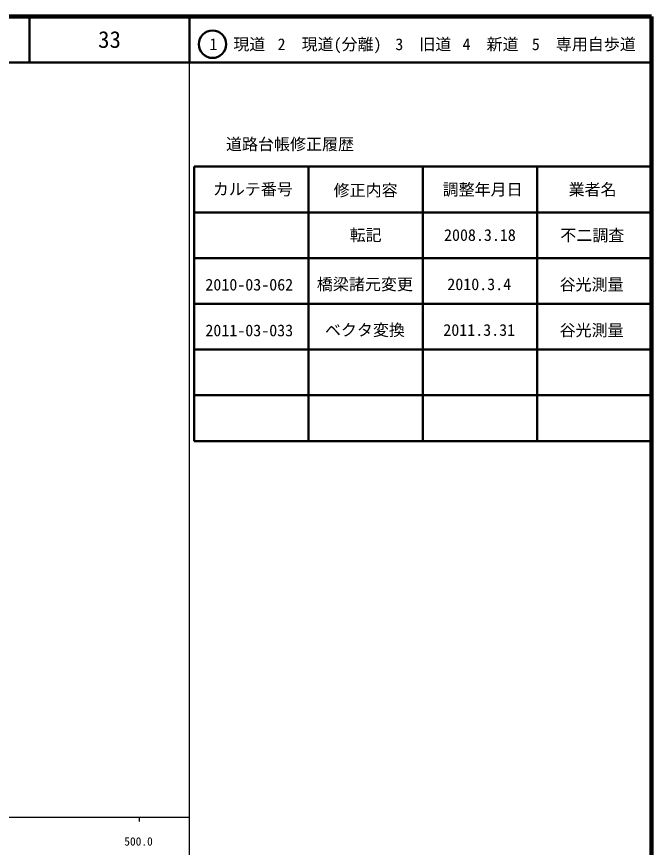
# Model space of a CAD drawing. Units: millimetres on the paper, enlarged 1000 times. Extents: x 40000 to 680000, y 20000 to 380000.
# Drawn here: x 541181 to 680000, y 198357 to 380000 of the extents above; entities that cross this region are included whole.
import ezdxf
from ezdxf.enums import TextEntityAlignment as Align

# ---------------------------------------------------------------- set-up
doc = ezdxf.new("R2010")
doc.units = ezdxf.units.MM
doc.header["$LTSCALE"] = 1000
for name, color, linetype, lineweight in [('S-TTL', 2, 'Continuous', 140), ('S-TTL-BAND', 7, 'Continuous', 25), ('S-TTL-FRAM', 2, 'Continuous', 50), ('S-TTL-LINE', 7, 'Continuous', 50)]:
    doc.layers.add(name, color=color, linetype=linetype, lineweight=lineweight)
doc.layers.add('S-TTL-TXT', color=7, linetype='Continuous')
doc.styles.add('ＭＳ ゴシック', font='')
doc.styles.get('ＭＳ ゴシック').set_extended_font_data('MS Gothic')

msp = doc.modelspace()

# ---------------------------------------------------------------- linework, layer by layer
at = {"layer": 'S-TTL'}
for p, q in [((680000, 380000), (40000, 380000)), ((680000, 20000), (680000, 380000))]:
    msp.add_line(p, q, dxfattribs=at)
at = {"layer": 'S-TTL-BAND'}
for p, q in [((579000, 20000), (579000, 370000)), ((40000, 205000), (579000, 205000)), ((568000, 205000), (568000, 204000))]:
    msp.add_line(p, q, dxfattribs=at)
at = {"layer": 'S-TTL-FRAM'}
for p, q in [((580000, 347197), (580000, 287197)), ((580000, 347197), (680000, 347197)), ((580000, 287197), (680000, 287197))]:
    msp.add_line(p, q, dxfattribs=at)
at = {"layer": 'S-TTL-LINE'}
for p, q in [((543997, 380000), (543997, 370000)), ((579000, 380000), (579000, 370000)), ((40000, 370000), (680000, 370000)), ((605000, 347197), (605000, 287197)), ((630000, 347197), (630000, 287197)), ((655000, 347197), (655000, 287197)), ((580000, 337197), (680000, 337197)), ((580000, 327197), (680000, 327197)), ((580000, 317197), (680000, 317197)), ((580000, 307197), (680000, 307197)), ((580000, 297197), (680000, 297197))]:
    msp.add_line(p, q, dxfattribs=at)
msp.add_circle((584031, 373958), 3000, dxfattribs=at)

# ---------------------------------------------------------------- texts
at = {"layer": 'S-TTL-BAND', "style": 'ＭＳ ゴシック'}
msp.add_text('500.0', height=1833, dxfattribs=at).set_placement((567844, 198195), align=Align.BOTTOM_CENTER)
at = {"layer": 'S-TTL-TXT', "style": 'ＭＳ ゴシック'}
for s, height, p in [('33', 3666, (561497, 375000)), ('1\u3000現道', 2566, (589448, 373958)), ('2\u3000現道(分離)', 2566, (609619, 373958)), ('3\u3000旧道', 2566, (630121, 373958)), ('4\u3000新道', 2566, (644824, 373958)), ('5\u3000専用自歩道', 2566, (665228, 373958)), ('道路台帳修正履歴', 2566, (600968, 352113)), ('カルテ番号', 2566, (592839, 342277)), ('修正内容', 2566, (617509, 342023)), ('調整年月日', 2566, (643089, 342197)), ('業者名', 2566, (667134, 342197)), ('転記', 2566, (617500, 332245)), ('2008.3.18', 2566, (642500, 332245)), ('不二調査', 2566, (667077, 332189)), ('2010-03-062', 2566, (592059, 321392)), ('橋梁諸元変更', 2566, (617347, 321481)), ('2010.3.4', 2566, (642347, 321481)), ('谷光測量', 2566, (666924, 321425)), ('2011-03-033', 2566, (592059, 311392)), ('ベクタ変換', 2566, (617347, 311481)), ('2011.3.31', 2566, (642347, 311481)), ('谷光測量', 2566, (666924, 311425))]:
    msp.add_text(s, height=height, dxfattribs=at).set_placement(p, align=Align.MIDDLE_CENTER)

doc.saveas('drawing.dxf')
